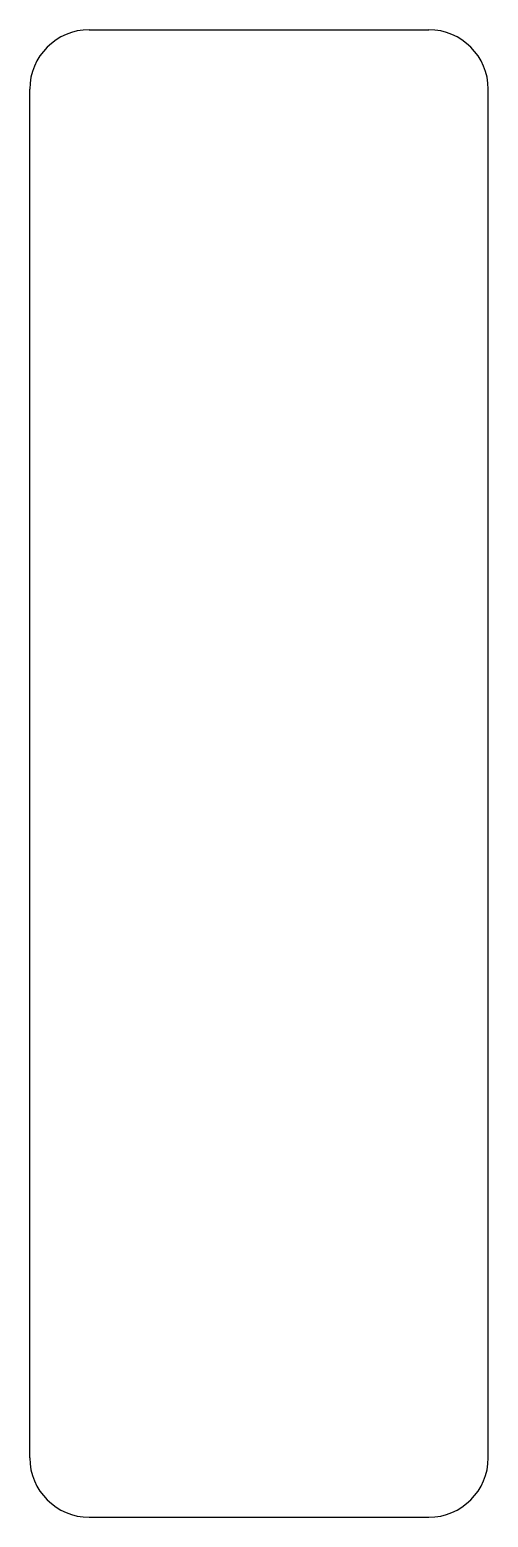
# Model space of a CAD drawing. Extents: x -3.6 to 4.1, y -69.7 to -44.7.
import ezdxf

# ---------------------------------------------------------------- set-up
doc = ezdxf.new("R2010")
doc.units = 0
doc.layers.add('VISIBLE', color=7, linetype='CONTINUOUS')

msp = doc.modelspace()

# ---------------------------------------------------------------- linework, layer by layer
at = {"layer": 'VISIBLE'}
for p, q in [((-2.6, -44.7), (3.1, -44.7)), ((-3.6, -68.7), (-3.6, -45.7)), ((4.1, -68.7), (4.1, -45.7)), ((-2.6, -69.7), (3.1, -69.7))]:
    msp.add_line(p, q, dxfattribs=at)
for centre, start, end in [((-2.6, -45.7), 90, 180), ((3.1, -45.7), 0, 90), ((-2.6, -68.7), 180, 270), ((3.1, -68.7), 270, 0)]:
    msp.add_arc(centre, 1, start, end, dxfattribs=at)

doc.saveas('drawing.dxf')
